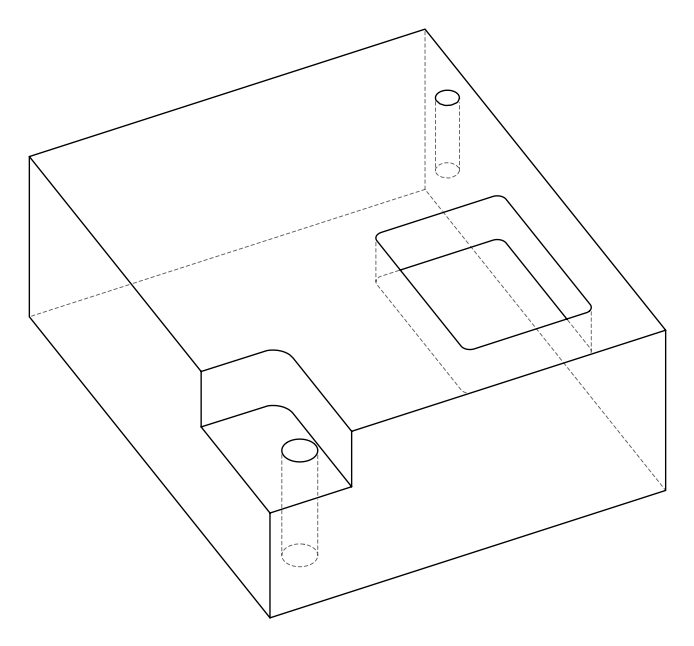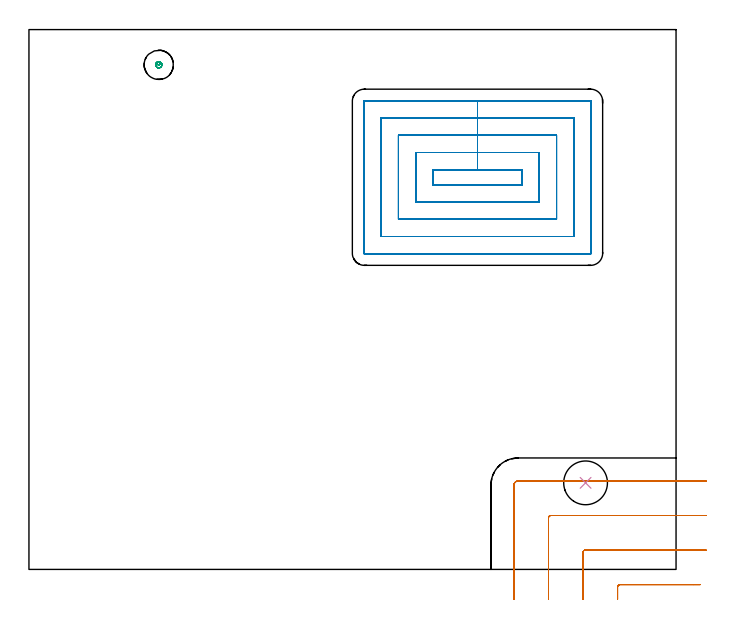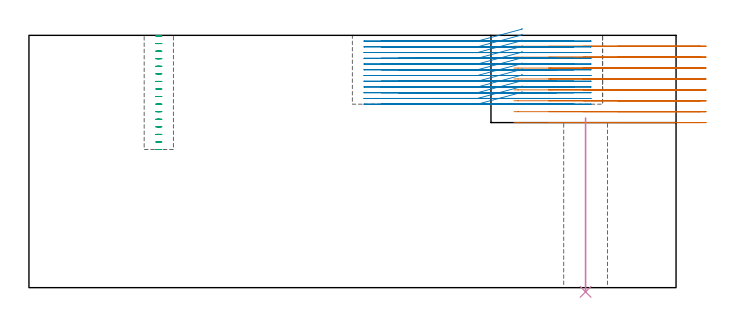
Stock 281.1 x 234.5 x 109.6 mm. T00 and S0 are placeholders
(PLAN: 4 operations, 2 tool changes, 34.7 min)
(1 MILL_CORNER_NOTCH_RECTANGULAR | CORNER_NOTCH_RECTANGULAR | UGT0201_094 | Follow Part, ap 5, ae 75% | 6.47 min | 146352 mm3)
(2 MILL_RECTANGULAR_POCKET | POCKET_RECTANGULAR_STRAIGHT | NXT0201_010 | Follow Part, ap 2.5, ae 75% | 27.05 min | 247974 mm3)
(3 MILL_BLIND_HOLE_FROM_SOLID_MATERIAL | STEP1POCKET | NXT0201_010 | Spiral | 0.83 min | 6270 mm3)
(4 INDEXABLE_INSERT_DRILL_THROUGH_HOLE_FROM_SOLID | STEP1HOLE | NXT0302_009 | 0.31 min | 20322 mm3)
(TOOL UGT0201_094 | End mill 20 mm | D20 FL38 Z4)
(TOOL NXT0201_010 | ENDMILL 10mm [2P460-1000-NA 1630] | D10 FL30 Z6)
(TOOL NXT0302_009 | Index. Insert Drill 19mm [880-D1900L25-05] | D19 PA176 FL95 Z2)
(OP 1 MILL_CORNER_NOTCH_RECTANGULAR)
G17 G21 G94 G90
T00 M6
G54
G17 G0 G90 X291.613 Y-6.6 S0 M3
G43 Z119.6 H0
Z104.862
G94 G1 X288.613 F250.
X256.695 F500.
G3 X255.7 Y-7.595 R1.
G1 Y-10.
Y-13. F250.
G0 Z119.6
X294.1 Y8.4
Z104.862
G1 X291.1
X241.696 F500.
G3 X240.7 Y7.404 R1.
G1 Y-10.
Y-13. F250.
G0 Z119.6
X294.1 Y23.4
Z104.862
G1 X291.1
X226.696 F500.
G3 X225.7 Y22.404 R1.
G1 Y-10.
Y-13. F250.
G0 Z119.6
X294.1 Y38.4
Z104.862
G1 X291.1
X212.5 F500.
G3 X210.7 Y36.6 R1.8
G1 Y-10.
Y-13. F250.
G0 Z119.6
X291.613 Y-6.6
Z100.125
G1 X288.613
X256.695 F500.
G3 X255.7 Y-7.595 R1.
G1 Y-10.
Y-13. F250.
G0 Z119.6
X294.1 Y8.4
Z100.125
G1 X291.1
X241.696 F500.
G3 X240.7 Y7.404 R1.
G1 Y-10.
Y-13. F250.
G0 Z119.6
X294.1 Y23.4
Z100.125
G1 X291.1
X226.696 F500.
G3 X225.7 Y22.404 R1.
G1 Y-10.
Y-13. F250.
G0 Z119.6
X294.1 Y38.4
Z100.125
G1 X291.1
X212.5 F500.
G3 X210.7 Y36.6 R1.8
G1 Y-10.
Y-13. F250.
G0 Z119.6
X291.613 Y-6.6
Z95.387
G1 X288.613
X256.695 F500.
G3 X255.7 Y-7.595 R1.
G1 Y-10.
Y-13. F250.
G0 Z119.6
X294.1 Y8.4
Z95.387
G1 X291.1
X241.696 F500.
G3 X240.7 Y7.404 R1.
G1 Y-10.
Y-13. F250.
G0 Z119.6
X294.1 Y23.4
Z95.387
G1 X291.1
X226.696 F500.
G3 X225.7 Y22.404 R1.
G1 Y-10.
Y-13. F250.
G0 Z119.6
X294.1 Y38.4
Z95.387
G1 X291.1
X212.5 F500.
G3 X210.7 Y36.6 R1.8
G1 Y-10.
Y-13. F250.
G0 Z119.6
X291.613 Y-6.6
Z90.65
G1 X288.613
X256.695 F500.
G3 X255.7 Y-7.595 R1.
G1 Y-10.
Y-13. F250.
G0 Z119.6
X294.1 Y8.4
Z90.65
G1 X291.1
X241.696 F500.
G3 X240.7 Y7.404 R1.
G1 Y-10.
Y-13. F250.
G0 Z119.6
X294.1 Y23.4
Z90.65
G1 X291.1
X226.696 F500.
G3 X225.7 Y22.404 R1.
G1 Y-10.
Y-13. F250.
G0 Z119.6
X294.1 Y38.4
Z90.65
G1 X291.1
X212.5 F500.
G3 X210.7 Y36.6 R1.8
G1 Y-10.
Y-13. F250.
G0 Z119.6
X291.613 Y-6.6
Z85.912
G1 X288.613
X256.695 F500.
G3 X255.7 Y-7.595 R1.
G1 Y-10.
Y-13. F250.
G0 Z119.6
X294.1 Y8.4
Z85.912
G1 X291.1
X241.696 F500.
G3 X240.7 Y7.404 R1.
G1 Y-10.
Y-13. F250.
G0 Z119.6
X294.1 Y23.4
Z85.912
G1 X291.1
X226.696 F500.
G3 X225.7 Y22.404 R1.
G1 Y-10.
Y-13. F250.
G0 Z119.6
X294.1 Y38.4
Z85.912
G1 X291.1
X212.5 F500.
G3 X210.7 Y36.6 R1.8
G1 Y-10.
Y-13. F250.
G0 Z119.6
X291.613 Y-6.6
Z81.175
G1 X288.613
X256.695 F500.
G3 X255.7 Y-7.595 R1.
G1 Y-10.
Y-13. F250.
G0 Z119.6
X294.1 Y8.4
Z81.175
G1 X291.1
X241.696 F500.
G3 X240.7 Y7.404 R1.
G1 Y-10.
Y-13. F250.
G0 Z119.6
X294.1 Y23.4
Z81.175
G1 X291.1
X226.696 F500.
G3 X225.7 Y22.404 R1.
G1 Y-10.
Y-13. F250.
G0 Z119.6
X294.1 Y38.4
Z81.175
G1 X291.1
X212.5 F500.
G3 X210.7 Y36.6 R1.8
G1 Y-10.
Y-13. F250.
G0 Z119.6
X291.613 Y-6.6
Z76.437
G1 X288.613
X256.695 F500.
G3 X255.7 Y-7.595 R1.
G1 Y-10.
Y-13. F250.
G0 Z119.6
X294.1 Y8.4
Z76.437
G1 X291.1
X241.696 F500.
G3 X240.7 Y7.404 R1.
G1 Y-10.
Y-13. F250.
G0 Z119.6
X294.1 Y23.4
Z76.437
G1 X291.1
X226.696 F500.
G3 X225.7 Y22.404 R1.
G1 Y-10.
Y-13. F250.
G0 Z119.6
X294.1 Y38.4
Z76.437
G1 X291.1
X212.5 F500.
G3 X210.7 Y36.6 R1.8
G1 Y-10.
Y-13. F250.
G0 Z119.6
X291.613 Y-6.6
Z71.7
G1 X288.613
X256.695 F500.
G3 X255.7 Y-7.595 R1.
G1 Y-10.
Y-13. F250.
G0 Z119.6
X294.1 Y8.4
Z71.7
G1 X291.1
X241.696 F500.
G3 X240.7 Y7.404 R1.
G1 Y-10.
Y-13. F250.
G0 Z119.6
X294.1 Y23.4
Z71.7
G1 X291.1
X226.696 F500.
G3 X225.7 Y22.404 R1.
G1 Y-10.
Y-13. F250.
G0 Z119.6
X294.1 Y38.4
Z71.7
G1 X291.1
X212.5 F500.
G3 X210.7 Y36.6 R1.8
G1 Y-10.
Y-13. F250.
G0 Z119.6
M5
M2
(OP 2 MILL_RECTANGULAR_POCKET)
G17 G21 G94 G90
T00 M6
G54
G17 G0 G90 X214.2 Y172.455 S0 M3
G43 Z119.6 H1
Z112.6
G94 G1 Y173.6 Z112.293 F250.
X194.85 Z107.108
X175.5 F500.
Y167.1
X214.2
Y173.6
X194.85
Y181.1
X168.
Y159.6
X221.7
Y181.1
X194.85
Y188.6
X160.5
Y152.1
X229.2
Y188.6
X194.85
Y196.1
X153.
Y144.6
X236.7
Y196.1
X194.85
Y203.6
X145.7
G3 X145.5 Y203.4 R0.2
G1 Y137.3
G3 X145.7 Y137.1 R0.2
G1 X244.
G3 X244.2 Y137.3 R0.2
G1 Y203.4
G3 X244. Y203.6 R0.2
G1 X194.85
X193.85
G0 X214.2 Y172.455 Z110.108
G1 Y173.6 Z109.801 F250.
X194.85 Z104.617
X175.5 F500.
Y167.1
X214.2
Y173.6
X194.85
Y181.1
X168.
Y159.6
X221.7
Y181.1
X194.85
Y188.6
X160.5
Y152.1
X229.2
Y188.6
X194.85
Y196.1
X153.
Y144.6
X236.7
Y196.1
X194.85
Y203.6
X145.7
G3 X145.5 Y203.4 R0.2
G1 Y137.3
G3 X145.7 Y137.1 R0.2
G1 X244.
G3 X244.2 Y137.3 R0.2
G1 Y203.4
G3 X244. Y203.6 R0.2
G1 X194.85
X193.85
G0 X214.2 Y172.455 Z107.617
G1 Y173.6 Z107.31 F250.
X194.85 Z102.125
X175.5 F500.
Y167.1
X214.2
Y173.6
X194.85
Y181.1
X168.
Y159.6
X221.7
Y181.1
X194.85
Y188.6
X160.5
Y152.1
X229.2
Y188.6
X194.85
Y196.1
X153.
Y144.6
X236.7
Y196.1
X194.85
Y203.6
X145.7
G3 X145.5 Y203.4 R0.2
G1 Y137.3
G3 X145.7 Y137.1 R0.2
G1 X244.
G3 X244.2 Y137.3 R0.2
G1 Y203.4
G3 X244. Y203.6 R0.2
G1 X194.85
X193.85
G0 X214.2 Y172.455 Z105.125
G1 Y173.6 Z104.818 F250.
X194.85 Z99.633
X175.5 F500.
Y167.1
X214.2
Y173.6
X194.85
Y181.1
X168.
Y159.6
X221.7
Y181.1
X194.85
Y188.6
X160.5
Y152.1
X229.2
Y188.6
X194.85
Y196.1
X153.
Y144.6
X236.7
Y196.1
X194.85
Y203.6
X145.7
G3 X145.5 Y203.4 R0.2
G1 Y137.3
G3 X145.7 Y137.1 R0.2
G1 X244.
G3 X244.2 Y137.3 R0.2
G1 Y203.4
G3 X244. Y203.6 R0.2
G1 X194.85
X193.85
G0 X214.2 Y172.455 Z102.633
G1 Y173.6 Z102.326 F250.
X194.85 Z97.142
X175.5 F500.
Y167.1
X214.2
Y173.6
X194.85
Y181.1
X168.
Y159.6
X221.7
Y181.1
X194.85
Y188.6
X160.5
Y152.1
X229.2
Y188.6
X194.85
Y196.1
X153.
Y144.6
X236.7
Y196.1
X194.85
Y203.6
X145.7
G3 X145.5 Y203.4 R0.2
G1 Y137.3
G3 X145.7 Y137.1 R0.2
G1 X244.
G3 X244.2 Y137.3 R0.2
G1 Y203.4
G3 X244. Y203.6 R0.2
G1 X194.85
X193.85
G0 X214.2 Y172.455 Z100.142
G1 Y173.6 Z99.835 F250.
X194.85 Z94.65
X175.5 F500.
Y167.1
X214.2
Y173.6
X194.85
Y181.1
X168.
Y159.6
X221.7
Y181.1
X194.85
Y188.6
X160.5
Y152.1
X229.2
Y188.6
X194.85
Y196.1
X153.
Y144.6
X236.7
Y196.1
X194.85
Y203.6
X145.7
G3 X145.5 Y203.4 R0.2
G1 Y137.3
G3 X145.7 Y137.1 R0.2
G1 X244.
G3 X244.2 Y137.3 R0.2
G1 Y203.4
G3 X244. Y203.6 R0.2
G1 X194.85
X193.85
G0 X214.2 Y172.455 Z97.65
G1 Y173.6 Z97.343 F250.
X194.85 Z92.158
X175.5 F500.
Y167.1
X214.2
Y173.6
X194.85
Y181.1
X168.
Y159.6
X221.7
Y181.1
X194.85
Y188.6
X160.5
Y152.1
X229.2
Y188.6
X194.85
Y196.1
X153.
Y144.6
X236.7
Y196.1
X194.85
Y203.6
X145.7
G3 X145.5 Y203.4 R0.2
G1 Y137.3
G3 X145.7 Y137.1 R0.2
G1 X244.
G3 X244.2 Y137.3 R0.2
G1 Y203.4
G3 X244. Y203.6 R0.2
G1 X194.85
X193.85
G0 X214.2 Y172.455 Z95.158
G1 Y173.6 Z94.851 F250.
X194.85 Z89.667
X175.5 F500.
Y167.1
X214.2
Y173.6
X194.85
Y181.1
X168.
Y159.6
X221.7
Y181.1
X194.85
Y188.6
X160.5
Y152.1
X229.2
Y188.6
X194.85
Y196.1
X153.
Y144.6
X236.7
Y196.1
X194.85
Y203.6
X145.7
G3 X145.5 Y203.4 R0.2
G1 Y137.3
G3 X145.7 Y137.1 R0.2
G1 X244.
G3 X244.2 Y137.3 R0.2
G1 Y203.4
G3 X244. Y203.6 R0.2
G1 X194.85
X193.85
G0 X214.2 Y172.455 Z92.667
G1 Y173.6 Z92.36 F250.
X194.85 Z87.175
X175.5 F500.
Y167.1
X214.2
Y173.6
X194.85
Y181.1
X168.
Y159.6
X221.7
Y181.1
X194.85
Y188.6
X160.5
Y152.1
X229.2
Y188.6
X194.85
Y196.1
X153.
Y144.6
X236.7
Y196.1
X194.85
Y203.6
X145.7
G3 X145.5 Y203.4 R0.2
G1 Y137.3
G3 X145.7 Y137.1 R0.2
G1 X244.
G3 X244.2 Y137.3 R0.2
G1 Y203.4
G3 X244. Y203.6 R0.2
G1 X194.85
X193.85
G0 X214.2 Y172.455 Z90.175
G1 Y173.6 Z89.868 F250.
X194.85 Z84.683
X175.5 F500.
Y167.1
X214.2
Y173.6
X194.85
Y181.1
X168.
Y159.6
X221.7
Y181.1
X194.85
Y188.6
X160.5
Y152.1
X229.2
Y188.6
X194.85
Y196.1
X153.
Y144.6
X236.7
Y196.1
X194.85
Y203.6
X145.7
G3 X145.5 Y203.4 R0.2
G1 Y137.3
G3 X145.7 Y137.1 R0.2
G1 X244.
G3 X244.2 Y137.3 R0.2
G1 Y203.4
G3 X244. Y203.6 R0.2
G1 X194.85
X193.85
G0 X214.2 Y172.455 Z87.683
G1 Y173.6 Z87.376 F250.
X194.85 Z82.192
X175.5 F500.
Y167.1
X214.2
Y173.6
X194.85
Y181.1
X168.
Y159.6
X221.7
Y181.1
X194.85
Y188.6
X160.5
Y152.1
X229.2
Y188.6
X194.85
Y196.1
X153.
Y144.6
X236.7
Y196.1
X194.85
Y203.6
X145.7
G3 X145.5 Y203.4 R0.2
G1 Y137.3
G3 X145.7 Y137.1 R0.2
G1 X244.
G3 X244.2 Y137.3 R0.2
G1 Y203.4
G3 X244. Y203.6 R0.2
G1 X194.85
X193.85
G0 X214.2 Y172.455 Z85.192
G1 Y173.6 Z84.885 F250.
X194.85 Z79.7
X175.5 F500.
Y167.1
X214.2
Y173.6
X194.85
Y181.1
X168.
Y159.6
X221.7
Y181.1
X194.85
Y188.6
X160.5
Y152.1
X229.2
Y188.6
X194.85
Y196.1
X153.
Y144.6
X236.7
Y196.1
X194.85
Y203.6
X145.7
G3 X145.5 Y203.4 R0.2
G1 Y137.3
G3 X145.7 Y137.1 R0.2
G1 X244.
G3 X244.2 Y137.3 R0.2
G1 Y203.4
G3 X244. Y203.6 R0.2
G1 X194.85
X193.85
G0 Z119.6
M5
M2
(OP 3 MILL_BLIND_HOLE_FROM_SOLID_MATERIAL)
G17 G21 G94 G90
T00 M6
G54
G17 G0 G90 X56.4 Y219.2 S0 M3
G43 Z119.6 H1
Z109.313
G94 G3 X57.033 Y219.917 R0.638 F250.
X56.231 Y220.539 R0.717
X55.061 Y219.031 R1.35
X56.231 Y220.539 R-1.35
X55.646 Y219.785 R0.675
X56.4 Y219.2 R0.675
G0 Z106.025
G3 X57.033 Y219.917 R0.638
X56.231 Y220.539 R0.717
X55.061 Y219.031 R1.35
X56.231 Y220.539 R-1.35
X55.646 Y219.785 R0.675
X56.4 Y219.2 R0.675
G0 Z102.738
G3 X57.033 Y219.917 R0.638
X56.231 Y220.539 R0.717
X55.061 Y219.031 R1.35
X56.231 Y220.539 R-1.35
X55.646 Y219.785 R0.675
X56.4 Y219.2 R0.675
G0 Z99.45
G3 X57.033 Y219.917 R0.638
X56.231 Y220.539 R0.717
X55.061 Y219.031 R1.35
X56.231 Y220.539 R-1.35
X55.646 Y219.785 R0.675
X56.4 Y219.2 R0.675
G0 Z96.163
G3 X57.033 Y219.917 R0.638
X56.231 Y220.539 R0.717
X55.061 Y219.031 R1.35
X56.231 Y220.539 R-1.35
X55.646 Y219.785 R0.675
X56.4 Y219.2 R0.675
G0 Z92.875
G3 X57.033 Y219.917 R0.638
X56.231 Y220.539 R0.717
X55.061 Y219.031 R1.35
X56.231 Y220.539 R-1.35
X55.646 Y219.785 R0.675
X56.4 Y219.2 R0.675
G0 Z89.588
G3 X57.033 Y219.917 R0.638
X56.231 Y220.539 R0.717
X55.061 Y219.031 R1.35
X56.231 Y220.539 R-1.35
X55.646 Y219.785 R0.675
X56.4 Y219.2 R0.675
G0 Z86.3
G3 X57.033 Y219.917 R0.638
X56.231 Y220.539 R0.717
X55.061 Y219.031 R1.35
X56.231 Y220.539 R-1.35
X55.646 Y219.785 R0.675
X56.4 Y219.2 R0.675
G0 Z83.013
G3 X57.033 Y219.917 R0.638
X56.231 Y220.539 R0.717
X55.061 Y219.031 R1.35
X56.231 Y220.539 R-1.35
X55.646 Y219.785 R0.675
X56.4 Y219.2 R0.675
G0 Z79.725
G3 X57.033 Y219.917 R0.638
X56.231 Y220.539 R0.717
X55.061 Y219.031 R1.35
X56.231 Y220.539 R-1.35
X55.646 Y219.785 R0.675
X56.4 Y219.2 R0.675
G0 Z76.438
G3 X57.033 Y219.917 R0.638
X56.231 Y220.539 R0.717
X55.061 Y219.031 R1.35
X56.231 Y220.539 R-1.35
X55.646 Y219.785 R0.675
X56.4 Y219.2 R0.675
G0 Z73.15
G3 X57.033 Y219.917 R0.638
X56.231 Y220.539 R0.717
X55.061 Y219.031 R1.35
X56.231 Y220.539 R-1.35
X55.646 Y219.785 R0.675
X56.4 Y219.2 R0.675
G0 Z69.863
G3 X57.033 Y219.917 R0.638
X56.231 Y220.539 R0.717
X55.061 Y219.031 R1.35
X56.231 Y220.539 R-1.35
X55.646 Y219.785 R0.675
X56.4 Y219.2 R0.675
G0 Z66.575
G3 X57.033 Y219.917 R0.638
X56.231 Y220.539 R0.717
X55.061 Y219.031 R1.35
X56.231 Y220.539 R-1.35
X55.646 Y219.785 R0.675
X56.4 Y219.2 R0.675
G0 Z63.288
G3 X57.033 Y219.917 R0.638
X56.231 Y220.539 R0.717
X55.061 Y219.031 R1.35
X56.231 Y220.539 R-1.35
X55.646 Y219.785 R0.675
X56.4 Y219.2 R0.675
G0 Z60.
G3 X57.033 Y219.917 R0.638
X56.231 Y220.539 R0.717
X55.061 Y219.031 R1.35
X56.231 Y220.539 R-1.35
X55.646 Y219.785 R0.675
X56.4 Y219.2 R0.675
G0 Z119.6
M5
M2
(OP 4 INDEXABLE_INSERT_DRILL_THROUGH_HOLE_FROM_SOLID)
G17 G21 G94 G90
T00 M6
G54
G17 G0 G90 X241.8 Y37.6 S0 M3
G43 Z119.6 H1
G94 G81 G98 Z-1.832 F250. R73.7
G80
M5
M2
